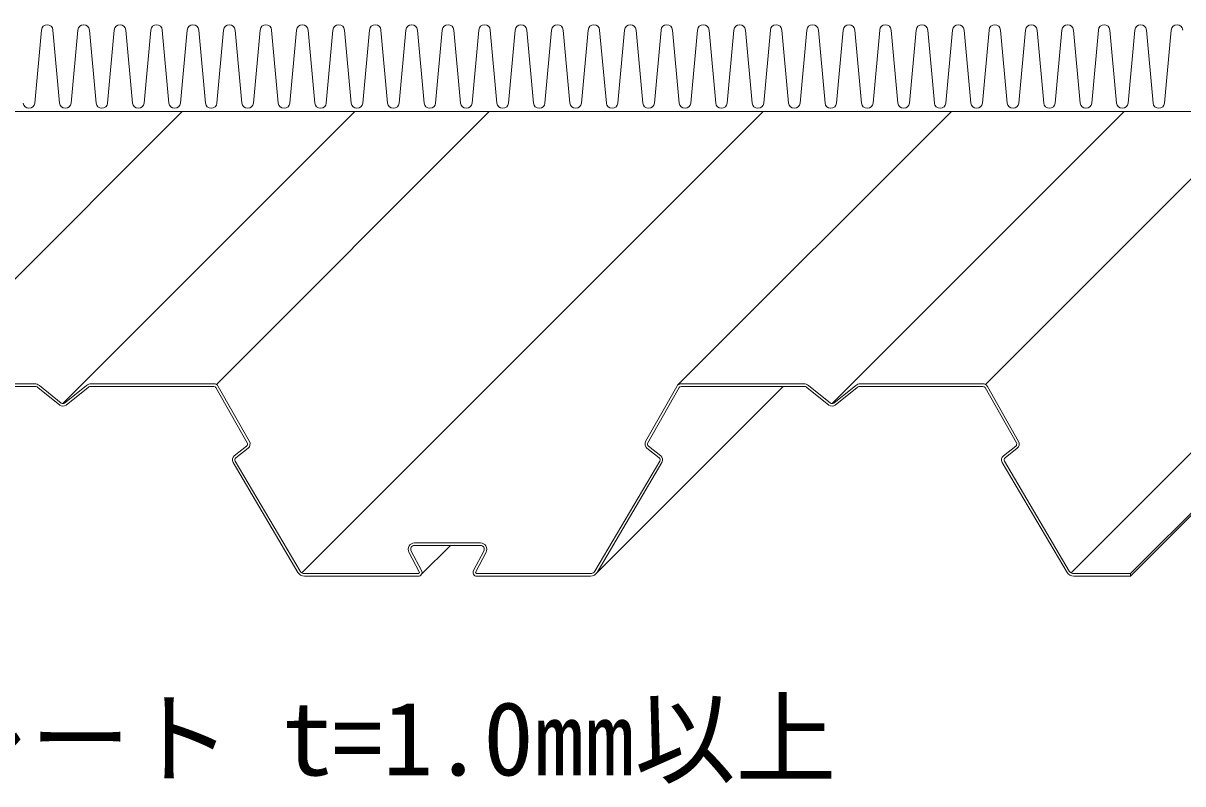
# Model space of a CAD drawing. Units: millimetres, scale not verified. Extents: x -840 to 840, y -594 to 594.
# Drawn here: x 138 to 318.9, y -41 to 77.6 of the extents above; entities that cross this region are included whole.
import ezdxf
from ezdxf.enums import TextEntityAlignment as Align

# ---------------------------------------------------------------- set-up
doc = ezdxf.new("R2010")
doc.units = ezdxf.units.MM
doc.header["$LTSCALE"] = 2
for name, color, linetype, lineweight in [('0-2_タイトル文字', 5, 'Continuous', 9), ('0-6_断熱材', 4, 'Continuous', 9), ('0-C_鋼材(受け鋼鈑)', 7, 'Continuous', 9)]:
    doc.layers.add(name, color=color, linetype=linetype, lineweight=lineweight)
doc.styles.add('ＭＳ ゴシック', font='')
doc.styles.get('ＭＳ ゴシック').set_extended_font_data('MS Gothic')

msp = doc.modelspace()

# ---------------------------------------------------------------- linework, layer by layer
at = {"layer": '0-6_断熱材'}
for p, q in [((140.861, 76.526), (139.821, 65.138)), ((142.664, 76.526), (143.704, 65.138)), ((146.547, 76.526), (145.507, 65.138)), ((148.35, 76.526), (149.39, 65.138)), ((152.233, 76.526), (151.193, 65.138)), ((154.036, 76.526), (155.076, 65.138)), ((157.919, 76.526), (156.879, 65.138)), ((159.722, 76.526), (160.762, 65.138)), ((163.605, 76.526), (162.565, 65.138)), ((165.408, 76.526), (166.448, 65.138)), ((169.291, 76.526), (168.251, 65.138)), ((171.094, 76.526), (172.134, 65.138)), ((174.977, 76.526), (173.936, 65.138)), ((176.779, 76.526), (177.82, 65.138)), ((180.663, 76.526), (179.622, 65.138)), ((182.465, 76.526), (183.506, 65.138)), ((186.348, 76.526), (185.308, 65.138)), ((188.151, 76.526), (189.191, 65.138)), ((192.034, 76.526), (190.994, 65.138)), ((193.837, 76.526), (194.877, 65.138)), ((197.72, 76.526), (196.68, 65.138)), ((199.523, 76.526), (200.563, 65.138)), ((203.406, 76.526), (202.366, 65.138)), ((205.209, 76.526), (206.249, 65.138)), ((209.092, 76.526), (208.052, 65.138)), ((210.895, 76.526), (211.935, 65.138)), ((214.778, 76.526), (213.738, 65.138)), ((216.581, 76.526), (217.621, 65.138)), ((220.464, 76.526), (219.424, 65.138)), ((222.267, 76.526), (223.307, 65.138)), ((226.15, 76.526), (225.11, 65.138)), ((227.952, 76.526), (228.993, 65.138)), ((231.836, 76.526), (230.795, 65.138)), ((233.638, 76.526), (234.679, 65.138)), ((237.521, 76.526), (236.481, 65.138)), ((239.324, 76.526), (240.364, 65.138)), ((243.207, 76.526), (242.167, 65.138)), ((245.01, 76.526), (246.05, 65.138)), ((248.893, 76.526), (247.853, 65.138)), ((250.696, 76.526), (251.736, 65.138)), ((254.579, 76.526), (253.539, 65.138)), ((256.382, 76.526), (257.422, 65.138)), ((260.265, 76.526), (259.225, 65.138)), ((262.068, 76.526), (263.108, 65.138)), ((265.951, 76.526), (264.911, 65.138)), ((267.754, 76.526), (268.794, 65.138)), ((271.637, 76.526), (270.597, 65.138)), ((273.44, 76.526), (274.48, 65.138)), ((277.323, 76.526), (276.283, 65.138)), ((279.126, 76.526), (280.166, 65.138)), ((283.009, 76.526), (281.968, 65.138)), ((284.811, 76.526), (285.852, 65.138)), ((288.695, 76.526), (287.654, 65.138)), ((290.497, 76.526), (291.537, 65.138)), ((294.38, 76.526), (293.34, 65.138)), ((296.183, 76.526), (297.223, 65.138)), ((300.066, 76.526), (299.026, 65.138)), ((301.869, 76.526), (302.909, 65.138)), ((305.752, 76.526), (304.712, 65.138)), ((307.555, 76.526), (308.595, 65.138)), ((311.438, 76.526), (310.398, 65.138)), ((313.241, 76.526), (314.281, 65.138)), ((317.124, 76.526), (316.084, 65.138))]:
    msp.add_line(p, q, dxfattribs=at)
at = {"layer": '0-6_断熱材', "color": 7}
msp.add_lwpolyline([(-693.874, 63.832), (366.126, 63.832), (705.538, 403.243)], dxfattribs=at)
at = {"layer": '0-6_断熱材'}
for centre, start, end in [((141.763, 76.441), 5.35135, 174.64865), ((147.449, 76.441), 5.35135, 174.64865), ((153.134, 76.441), 5.35135, 174.64865), ((158.82, 76.441), 5.35135, 174.64865), ((164.506, 76.441), 5.35135, 174.64865), ((170.192, 76.441), 5.35135, 174.64865), ((175.878, 76.441), 5.35135, 174.64865), ((181.564, 76.441), 5.35135, 174.64865), ((187.25, 76.441), 5.35135, 174.64865), ((192.936, 76.441), 5.35135, 174.64865), ((198.622, 76.441), 5.35135, 174.64865), ((204.308, 76.441), 5.35135, 174.64865), ((209.993, 76.441), 5.35135, 174.64865), ((215.679, 76.441), 5.35135, 174.64865), ((221.365, 76.441), 5.35135, 174.64865), ((227.051, 76.441), 5.35135, 174.64865), ((232.737, 76.441), 5.35135, 174.64865), ((238.423, 76.441), 5.35135, 174.64865), ((244.109, 76.441), 5.35135, 174.64865), ((249.795, 76.441), 5.35135, 174.64865), ((255.481, 76.441), 5.35135, 174.64865), ((261.166, 76.441), 5.35135, 174.64865), ((266.852, 76.441), 5.35135, 174.64865), ((272.538, 76.441), 5.35135, 174.64865), ((278.224, 76.441), 5.35135, 174.64865), ((283.91, 76.441), 5.35135, 174.64865), ((289.596, 76.441), 5.35135, 174.64865), ((295.282, 76.441), 5.35135, 174.64865), ((300.968, 76.441), 5.35135, 174.64865), ((306.654, 76.441), 5.35135, 174.64865), ((312.339, 76.441), 5.35135, 174.64865), ((318.025, 76.441), 5.35135, 174.64865), ((138.92, 65.223), 185.35135, 354.64865), ((144.606, 65.223), 185.35135, 354.64865), ((150.292, 65.223), 185.35135, 354.64865), ((155.977, 65.223), 185.35135, 354.64865), ((161.663, 65.223), 185.35135, 354.64865), ((167.349, 65.223), 185.35135, 354.64865), ((173.035, 65.223), 185.35135, 354.64865), ((178.721, 65.223), 185.35135, 354.64865), ((184.407, 65.223), 185.35135, 354.64865), ((190.093, 65.223), 185.35135, 354.64865), ((195.779, 65.223), 185.35135, 354.64865), ((201.465, 65.223), 185.35135, 354.64865), ((207.15, 65.223), 185.35135, 354.64865), ((212.836, 65.223), 185.35135, 354.64865), ((218.522, 65.223), 185.35135, 354.64865), ((224.208, 65.223), 185.35135, 354.64865), ((229.894, 65.223), 185.35135, 354.64865), ((235.58, 65.223), 185.35135, 354.64865), ((241.266, 65.223), 185.35135, 354.64865), ((246.952, 65.223), 185.35135, 354.64865), ((252.638, 65.223), 185.35135, 354.64865), ((258.324, 65.223), 185.35135, 354.64865), ((264.009, 65.223), 185.35135, 354.64865), ((269.695, 65.223), 185.35135, 354.64865), ((275.381, 65.223), 185.35135, 354.64865), ((281.067, 65.223), 185.35135, 354.64865), ((286.753, 65.223), 185.35135, 354.64865), ((292.439, 65.223), 185.35135, 354.64865), ((298.125, 65.223), 185.35135, 354.64865), ((303.811, 65.223), 185.35135, 354.64865), ((309.497, 65.223), 185.35135, 354.64865), ((315.182, 65.223), 185.35135, 354.64865)]:
    msp.add_arc(centre, 0.905, start, end, dxfattribs=at)
at = {"layer": '0-C_鋼材(受け鋼鈑)'}
for p, q in [((301.504, -8.13), (705.538, 395.903)), ((310.786, -8.236), (705.538, 386.517)), ((120.116, 21.13), (162.818, 63.832)), ((144.215, 18.272), (189.775, 63.832)), ((168.152, 21.255), (210.728, 63.832)), ((181.504, -8.13), (253.466, 63.832)), ((240.116, 21.13), (282.818, 63.832)), ((264.215, 18.272), (309.775, 63.832)), ((288.152, 21.255), (330.728, 63.832)), ((120.682, 21.364), (139.789, 21.364)), ((139.789, 20.964), (120.682, 20.964)), ((143.716, 18.048), (140.289, 20.789)), ((140.539, 21.101), (143.965, 18.36)), ((144.465, 18.36), (147.892, 21.101)), ((148.142, 20.789), (144.715, 18.048)), ((148.642, 21.364), (167.749, 21.364)), ((167.749, 20.964), (148.642, 20.964)), ((172.961, 12.164), (168.097, 20.761)), ((168.445, 20.958), (173.309, 12.361)), ((227.563, -8.045), (256.573, 20.964)), ((235.121, 12.361), (239.986, 20.958)), ((240.334, 20.761), (235.469, 12.164)), ((240.682, 21.364), (259.789, 21.364)), ((259.789, 20.964), (240.682, 20.964)), ((263.716, 18.048), (260.289, 20.789)), ((260.539, 21.101), (263.965, 18.36)), ((264.465, 18.36), (267.892, 21.101)), ((268.142, 20.789), (264.715, 18.048)), ((268.642, 21.364), (287.749, 21.364)), ((287.749, 20.964), (268.642, 20.964)), ((292.961, 12.164), (288.097, 20.761)), ((288.445, 20.958), (293.309, 12.361)), ((170.955, 10.145), (172.861, 11.653)), ((173.109, 11.339), (171.203, 9.831)), ((237.228, 9.831), (235.321, 11.339)), ((235.569, 11.653), (237.476, 10.145)), ((290.955, 10.145), (292.861, 11.653)), ((293.109, 11.339), (291.203, 9.831)), ((180.867, -8.045), (170.762, 9.111)), ((171.106, 9.314), (181.212, -7.842)), ((227.219, -7.842), (237.325, 9.314)), ((237.669, 9.111), (227.563, -8.045)), ((300.867, -8.045), (290.762, 9.111)), ((291.106, 9.314), (301.212, -7.842)), ((199.083, -3.436), (209.348, -3.436)), ((199.814, -7.942), (198.202, -4.91)), ((198.554, -4.72), (200.167, -7.754)), ((209.348, -3.836), (199.083, -3.836)), ((200.152, -8.345), (204.661, -3.836)), ((208.263, -7.754), (209.876, -4.72)), ((210.229, -4.91), (208.616, -7.942)), ((181.901, -8.236), (199.638, -8.236)), ((199.638, -8.636), (181.901, -8.636)), ((208.793, -8.236), (226.53, -8.236)), ((226.53, -8.636), (208.793, -8.636)), ((301.901, -8.236), (310.786, -8.236)), ((310.786, -8.636), (301.901, -8.636))]:
    msp.add_line(p, q, dxfattribs=at)
msp.add_lwpolyline([(310.786, -8.236), (310.786, -8.636), (705.538, 386.117)], dxfattribs=at)
for centre, radius, start, end in [((139.789, 20.164), 1.2, 51.33973, 90), ((139.789, 20.164), 0.8, 51.33973, 90), ((148.642, 20.164), 1.2, 90, 128.65927), ((148.642, 20.164), 0.8, 90, 128.65927), ((167.749, 20.564), 0.8, 29.5, 90), ((167.749, 20.564), 0.4, 29.5, 90), ((240.682, 20.564), 0.8, 90, 150.5), ((240.682, 20.564), 0.4, 90, 150.5), ((259.789, 20.164), 1.2, 51.33973, 90), ((259.789, 20.164), 0.8, 51.33973, 90), ((268.642, 20.164), 1.2, 90, 128.65927), ((268.642, 20.164), 0.8, 90, 128.65927), ((287.749, 20.564), 0.8, 29.5, 90), ((287.749, 20.564), 0.4, 29.5, 90), ((144.215, 18.672), 0.4, 231.33973, 308.65927), ((264.215, 18.672), 0.4, 231.33973, 308.65927), ((144.215, 18.672), 0.8, 231.33973, 308.65927), ((264.215, 18.672), 0.8, 231.33973, 308.65927), ((172.613, 11.967), 0.4, 308.34312, 29.5), ((172.613, 11.967), 0.8, 308.34312, 29.5), ((235.818, 11.967), 0.8, 150.5, 231.65688), ((235.818, 11.967), 0.4, 150.5, 231.65688), ((292.613, 11.967), 0.4, 308.34312, 29.5), ((292.613, 11.967), 0.8, 308.34312, 29.5), ((171.451, 9.517), 0.8, 128.34312, 210.5), ((171.451, 9.517), 0.4, 128.34312, 210.5), ((236.98, 9.517), 0.4, 329.5, 51.65688), ((236.98, 9.517), 0.8, 329.5, 51.65688), ((291.451, 9.517), 0.8, 128.34312, 210.5), ((291.451, 9.517), 0.4, 128.34312, 210.5), ((199.083, -4.436), 1, 90, 208.29949), ((209.348, -4.436), 1, 331.70051, 90), ((199.083, -4.436), 0.6, 90, 208.29949), ((209.348, -4.436), 0.6, 331.70051, 90), ((181.901, -7.436), 1.2, 210.5, 270), ((181.901, -7.436), 0.8, 210.5, 270), ((199.638, -8.036), 0.6, 270, 28), ((199.638, -8.036), 0.2, 270, 28), ((208.793, -8.036), 0.6, 152, 270), ((208.793, -8.036), 0.2, 152, 270), ((226.53, -7.436), 0.8, 270, 329.5), ((226.53, -7.436), 1.2, 270, 329.5), ((301.901, -7.436), 1.2, 210.5, 270), ((301.901, -7.436), 0.8, 210.5, 270)]:
    msp.add_arc(centre, radius, start, end, dxfattribs=at)

# ---------------------------------------------------------------- texts
at = {"layer": '0-2_タイトル文字', "color": 7, "style": 'ＭＳ ゴシック'}
msp.add_text('デッキプレート t=1.0㎜以上', height=11.54, dxfattribs=at).set_placement((60.37, -43.165), align=Align.BOTTOM_LEFT)

doc.saveas('drawing.dxf')
